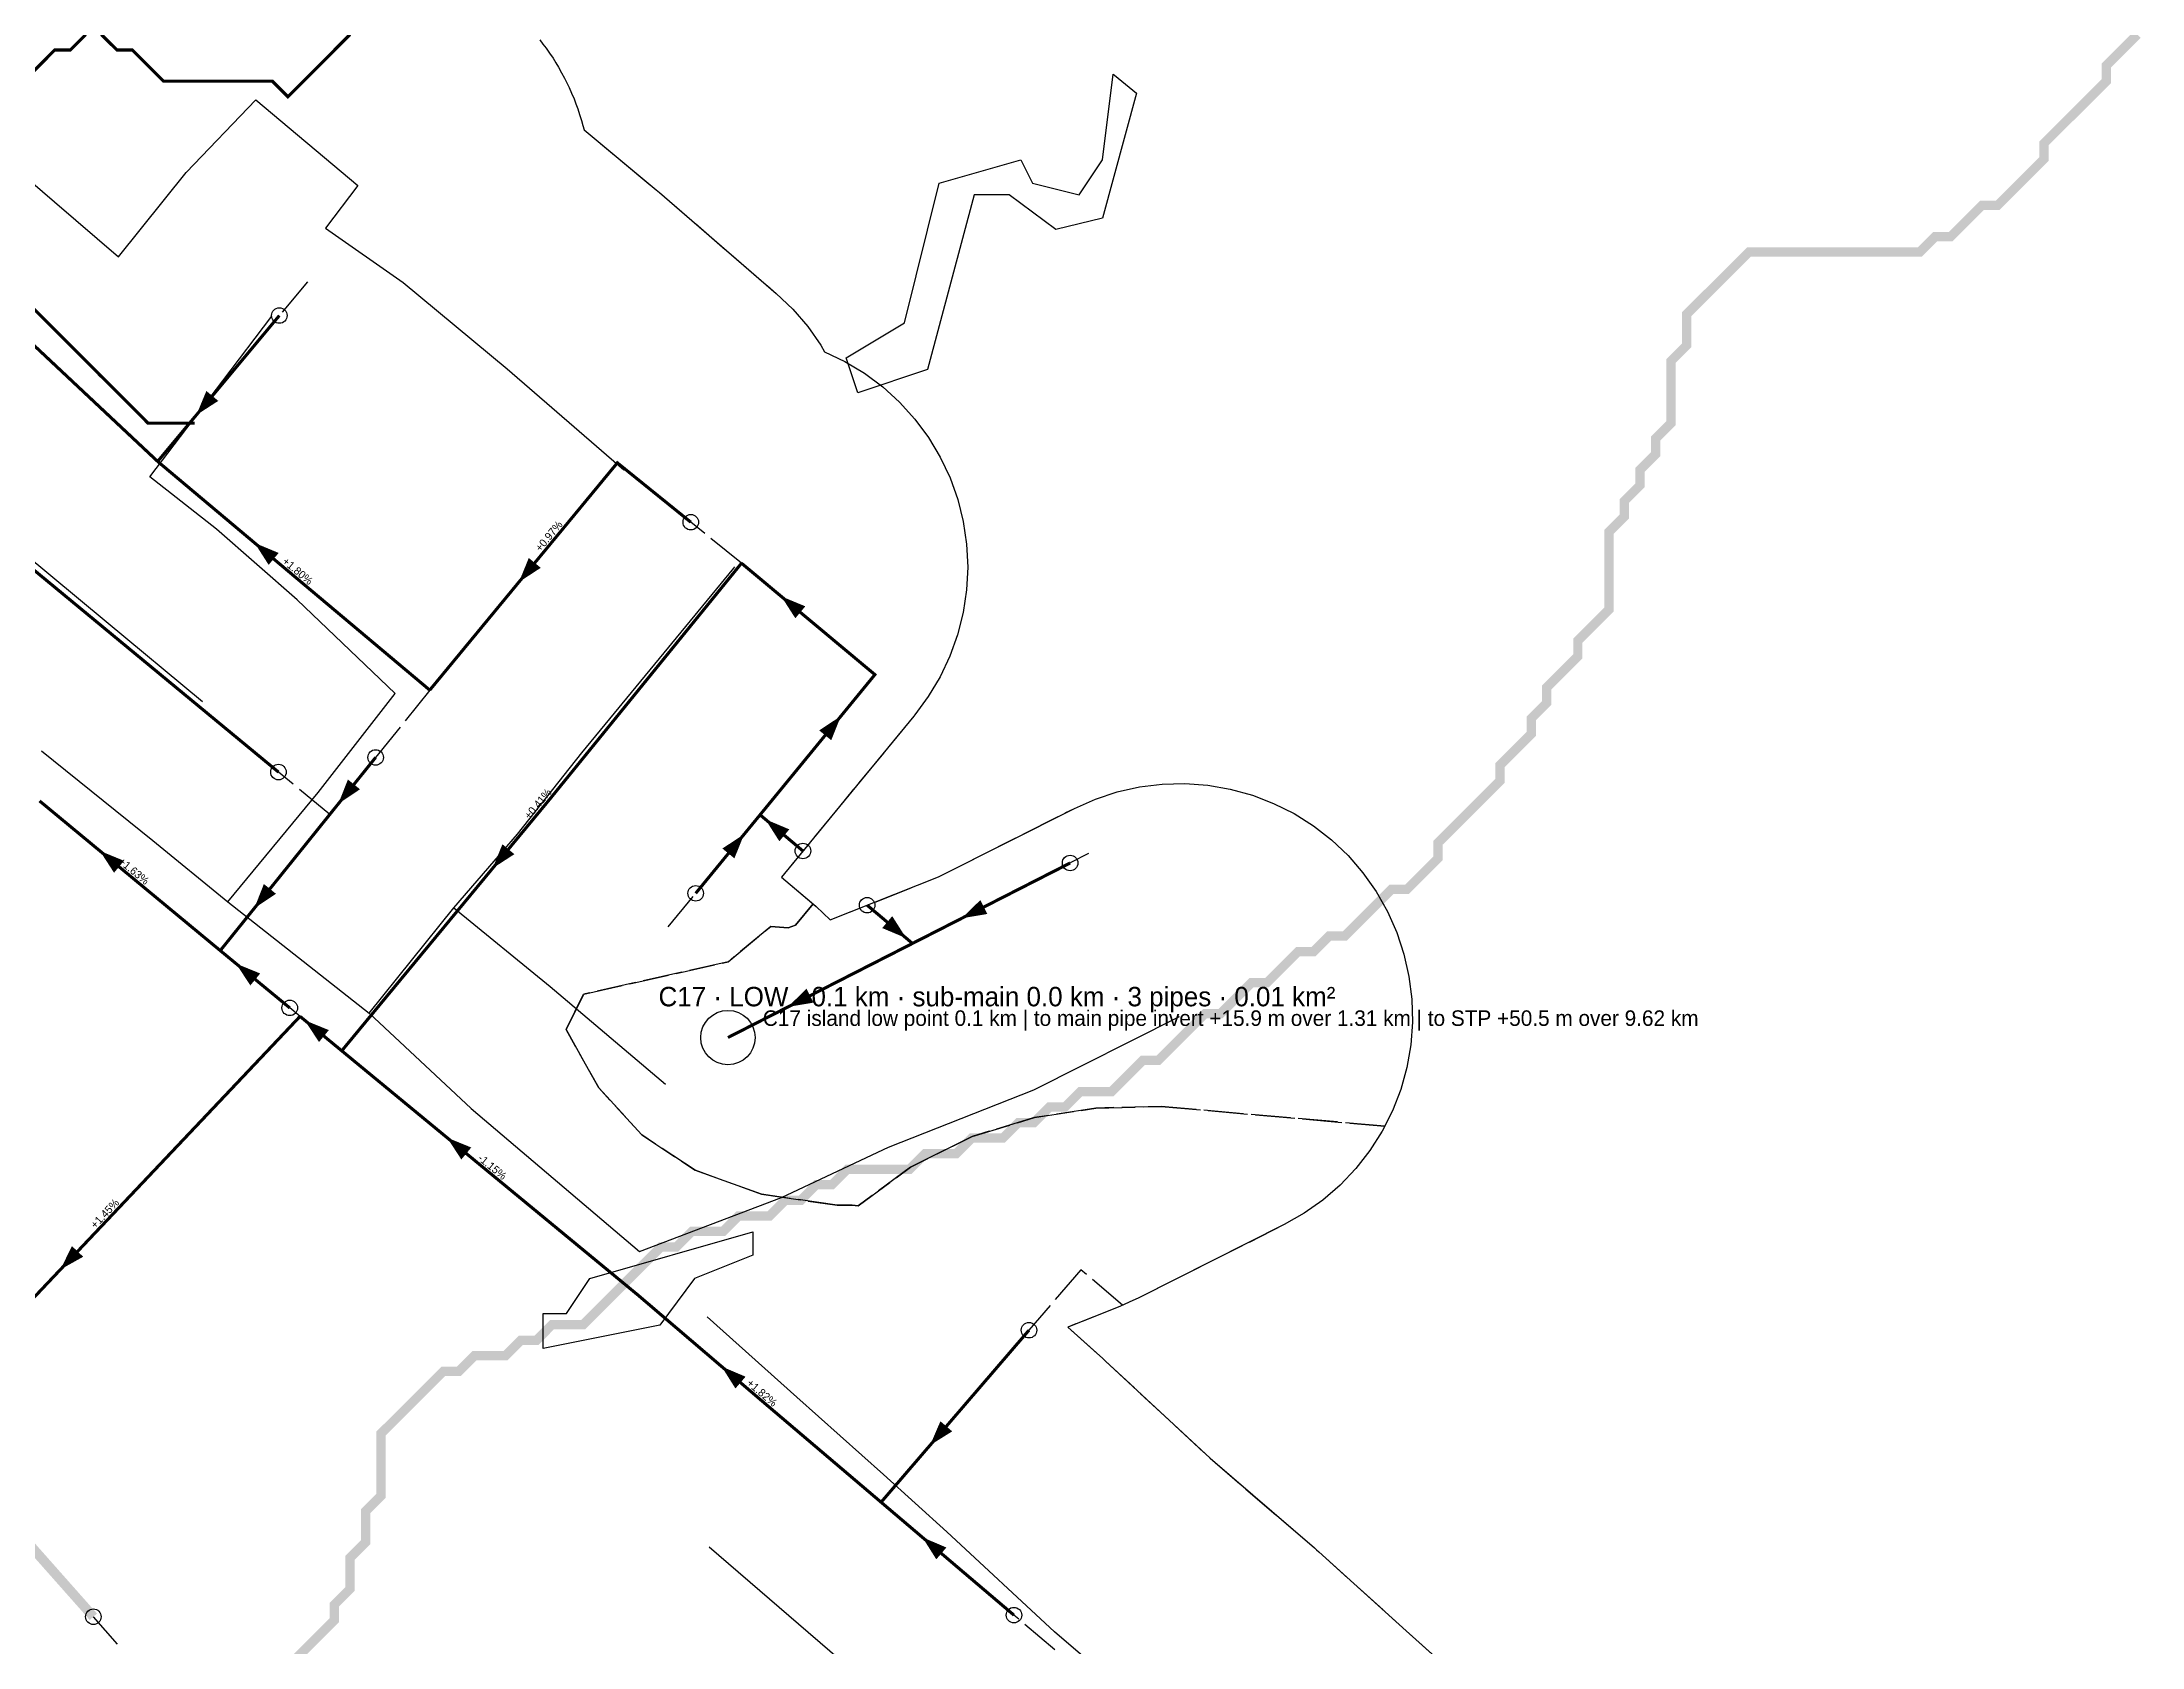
# Model space of a CAD drawing. Header units: metres. Extents: x 441395 to 476894, y 2561381 to 2578972.
# Drawn here: x 451241 to 451782, y 2569759 to 2570173 of the extents above; entities that cross this region are included whole.
import ezdxf
from ezdxf.enums import TextEntityAlignment as Align

# ---------------------------------------------------------------- set-up
doc = ezdxf.new("R2010")
doc.units = ezdxf.units.M
doc.header["$LTSCALE"] = 8
doc.linetypes.add('DASHDOT', pattern=[3.556, 2.54, -0.508, 0, -0.508])
doc.linetypes.add('DASHED', pattern=[1.524, 1.27, -0.254])
for name, color, linetype in [('A_ARROWS', 7, 'Continuous'), ('A_BRANCH', 7, 'Continuous'), ('A_BUILT_2006', 252, 'Continuous'), ('A_CATCH_LABEL', 7, 'Continuous'), ('A_CATCHMENTS', 7, 'Continuous'), ('A_ENVELOPE', 3, 'Continuous'), ('A_GRADIENT', 8, 'Continuous'), ('A_HEAD_GAP', 8, 'Continuous'), ('A_HEADS', 8, 'Continuous'), ('A_LATERAL', 7, 'Continuous'), ('A_OUTLET_LABEL', 7, 'Continuous'), ('A_OUTLETS', 7, 'Continuous'), ('A_STREAMS', 5, 'Continuous'), ('A_SUBMAIN', 7, 'Continuous'), ('A_WADI', 4, 'Continuous')]:
    doc.layers.add(name, color=color, linetype=linetype)

msp = doc.modelspace()

# ---------------------------------------------------------------- linework, layer by layer
at = {"layer": 'A_ARROWS', "color": 1}
for points in [[(451281.02, 2570076.52), (451283.59, 2570082.71), (451286.66, 2570080.15)], [(451296.01, 2570043.59), (451302.2, 2570041.01), (451299.63, 2570037.94)], [(451364.08, 2570033.52), (451366.61, 2570039.72), (451369.69, 2570037.18)], [(451431.61, 2570029.84), (451437.8, 2570027.27), (451435.24, 2570024.2)], [(451446.98, 2569999.02), (451444.48, 2569992.8), (451441.38, 2569995.33)], [(451317.58, 2569976.44), (451320.03, 2569982.68), (451323.15, 2569980.17)], [(451427.51, 2569972.45), (451433.69, 2569969.85), (451431.12, 2569966.79)], [(451357.28, 2569959.81), (451359.82, 2569966.01), (451362.9, 2569963.46)], [(451422.06, 2569968.6), (451419.55, 2569962.38), (451416.46, 2569964.92)], [(451256.17, 2569964.31), (451262.38, 2569961.76), (451259.82, 2569958.68)], [(451295.94, 2569949.54), (451298.4, 2569955.78), (451301.51, 2569953.27)], [(451291.24, 2569935.28), (451297.45, 2569932.75), (451294.91, 2569929.67)], [(451308.92, 2569920.7), (451315.13, 2569918.17), (451312.59, 2569915.09)], [(451345.58, 2569890.48), (451351.79, 2569887.95), (451349.24, 2569884.86)], [(451246.03, 2569856.55), (451248.97, 2569862.57), (451251.88, 2569859.82)], [(451416.25, 2569831.57), (451422.42, 2569828.94), (451419.82, 2569825.9)], [(451469.94, 2569811.31), (451472.6, 2569817.47), (451475.63, 2569814.86)], [(451467.96, 2569787.59), (451474.13, 2569784.97), (451471.54, 2569781.92)]]:
    msp.add_solid(points, dxfattribs=at)
at = {"layer": 'A_ARROWS', "color": 2}
for points in [[(451478.08, 2569946.95), (451482.87, 2569951.64), (451484.69, 2569948.07)], [(451463.79, 2569941.84), (451457.61, 2569944.44), (451460.19, 2569947.5)], [(451433.32, 2569924.13), (451438.12, 2569928.82), (451439.93, 2569925.25)]]:
    msp.add_solid(points, dxfattribs=at)
at = {"layer": 'A_BRANCH', "color": 1, "const_width": 0.8}
for points in [[(451302.16, 2569984.59), (451237.18, 2570038.28), (451158.17, 2570103.13)], [(451408.32, 2570048.93), (451389.41, 2570064.21), (451341.11, 2570005.7)], [(451305.06, 2569923.89), (451287.17, 2569938.64)]]:
    msp.add_lwpolyline(points, dxfattribs=at)
at = {"layer": 'A_BRANCH', "color": 1, "linetype": 'DASHED', "const_width": 0.8}
msp.add_lwpolyline([(451327.17, 2569988.36), (451315.36, 2569973.68)], dxfattribs=at)
at = {"layer": 'A_BUILT_2006', "color": 252}
for points in [[(451278.42, 2570138.96), (451296.34, 2570157.7)], [(451296.34, 2570157.7), (451322.58, 2570135.63)], [(451223.39, 2570149.49), (451244.52, 2570131.44)], [(451260.96, 2570117.25), (451278.42, 2570138.96)], [(451322.58, 2570135.63), (451314.25, 2570124.59)], [(451244.52, 2570131.44), (451260.96, 2570117.25)], [(451314.25, 2570124.59), (451334.26, 2570110.62)], [(451334.26, 2570110.62), (451361.05, 2570088.37)], [(451287.83, 2570085.35), (451300.42, 2570101.94)], [(451269.02, 2570060.57), (451287.83, 2570085.35)], [(451361.05, 2570088.37), (451391.1, 2570062.41)], [(451286.16, 2570047.11), (451269.02, 2570060.57)], [(451306.98, 2570028.98), (451286.16, 2570047.11)], [(451236.42, 2570041.16), (451257.77, 2570023.32)], [(451400.24, 2570013.83), (451419.37, 2570037.11), (451419.63, 2570037.42)], [(451332.2, 2570004.83), (451306.98, 2570028.98)], [(451257.77, 2570023.32), (451282.57, 2570002.75)], [(451380.3, 2569989.56), (451400.24, 2570013.83)], [(451312.38, 2569979.33), (451332.2, 2570004.83)], [(451241.17, 2569990.09), (451269.8, 2569967.02)], [(451363.72, 2569968.62), (451380.3, 2569989.56)], [(451289.12, 2569951.17), (451312.38, 2569979.33)], [(451269.8, 2569967.02), (451289.12, 2569951.17)], [(451347.28, 2569949.66), (451363.72, 2569968.62)], [(451289.12, 2569951.17), (451325.52, 2569922.52)], [(451325.52, 2569922.52), (451347.28, 2569949.66)], [(451347.28, 2569949.66), (451372.08, 2569929.43)], [(451372.08, 2569929.43), (451401.8, 2569904.22)], [(451325.52, 2569922.52), (451351.79, 2569898.02)], [(451496.69, 2569902.8), (451534.12, 2569921.68)], [(451459.25, 2569887.99), (451496.69, 2569902.8)], [(451351.79, 2569898.02), (451395.15, 2569861.16)], [(451431.65, 2569875.04), (451459.25, 2569887.99)], [(451395.15, 2569861.16), (451431.65, 2569875.04)], [(451435.64, 2569823.67), (451412.55, 2569844.38)], [(451457.91, 2569803.72), (451435.64, 2569823.67)], [(451474.29, 2569788.98), (451457.91, 2569803.72)], [(451502.01, 2569763.24), (451474.29, 2569788.98)], [(451449.14, 2569753.97), (451413.03, 2569785.07)], [(451529.76, 2569739.37), (451502.01, 2569763.24)]]:
    msp.add_lwpolyline(points, dxfattribs=at)
at = {"layer": 'A_CATCHMENTS', "color": 1, "linetype": 'DASHED'}
msp.add_lwpolyline([(451369.42, 2570173.12), (451370.21, 2570172.03), (451371.06, 2570170.98), (451371.94, 2570169.64), (451372.87, 2570168.35), (451373.55, 2570167.19), (451374.29, 2570166.06), (451375.03, 2570164.64), (451375.84, 2570163.27), (451376.4, 2570162.04), (451377.03, 2570160.84), (451377.62, 2570159.36), (451378.29, 2570157.91), (451378.73, 2570156.63), (451379.24, 2570155.38), (451379.69, 2570153.85), (451380.2, 2570152.34), (451380.52, 2570151.03), (451380.84, 2570149.93), (451399.38, 2570134.53), (451399.81, 2570134.13), (451400.28, 2570133.77), (451430.32, 2570107.81), (451434.58, 2570103.75), (451438.43, 2570099.29), (451441.81, 2570094.47), (451442.78, 2570092.76), (451447.96, 2570090.31), (451453.01, 2570087.28), (451457.73, 2570083.76), (451462.09, 2570079.81), (451466.04, 2570075.44), (451469.54, 2570070.71), (451472.57, 2570065.65), (451475.08, 2570060.33), (451477.06, 2570054.78), (451478.48, 2570049.07), (451479.34, 2570043.25), (451479.63, 2570037.36), (451479.33, 2570031.48), (451478.46, 2570025.66), (451477.03, 2570019.95), (451475.04, 2570014.41), (451472.51, 2570009.09), (451469.48, 2570004.04), (451465.97, 2569999.31), (451465.73, 2569999.01), (451446.6, 2569975.74), (451446.6, 2569975.74), (451431.67, 2569957.57), (451439.83, 2569950.64), (451435.24, 2569945.19), (451433.42, 2569944.48), (451428.9, 2569944.88), (451417.91, 2569935.75), (451380.75, 2569927.45), (451376.2, 2569918.33), (451384.61, 2569903.32), (451395.73, 2569891.17), (451409.43, 2569882.13), (451426.5, 2569875.92), (451445.98, 2569873.06), (451449.85, 2569873.12), (451451.4, 2569872.89), (451464.86, 2569882.84), (451480.76, 2569890.8), (451496.8, 2569895.64), (451512.6, 2569898.08), (451529.43, 2569898.52), (451587.01, 2569893.44), (451586.35, 2569892.14), (451583.2, 2569887.16), (451579.58, 2569882.52), (451575.52, 2569878.25), (451571.07, 2569874.4), (451566.26, 2569871.01), (451561.14, 2569868.1), (451523.7, 2569849.23), (451521.23, 2569848.13), (451518.77, 2569847.01), (451505.39, 2569841.72), (451514.42, 2569833.59), (451514.76, 2569833.25), (451515.12, 2569832.95), (451542.01, 2569807.98), (451568.88, 2569784.86), (451569.42, 2569784.35), (451570, 2569783.87), (451592.5, 2569763.53), (451612.31, 2569745.75)], dxfattribs=at)
at = {"layer": 'A_CATCHMENTS', "color": 2, "linetype": 'DASHED'}
msp.add_lwpolyline([(451433.42, 2569944.48), (451435.24, 2569945.19), (451439.83, 2569950.64), (451440.61, 2569949.98), (451444.25, 2569946.57), (451472.09, 2569957.6), (451507.11, 2569975.25), (451512.49, 2569977.64), (451518.08, 2569979.49), (451523.83, 2569980.79), (451529.67, 2569981.51), (451535.56, 2569981.66), (451541.43, 2569981.23), (451547.23, 2569980.23), (451552.91, 2569978.66), (451558.4, 2569976.54), (451563.66, 2569973.9), (451568.64, 2569970.75), (451573.29, 2569967.13), (451577.55, 2569963.08), (451581.4, 2569958.62), (451584.8, 2569953.81), (451587.7, 2569948.69), (451590.09, 2569943.31), (451591.94, 2569937.72), (451593.23, 2569931.97), (451593.96, 2569926.13), (451594.11, 2569920.24), (451593.68, 2569914.37), (451592.68, 2569908.57), (451591.11, 2569902.89), (451588.99, 2569897.4), (451587.01, 2569893.44), (451529.43, 2569898.52), (451512.6, 2569898.08), (451496.8, 2569895.64), (451480.76, 2569890.8), (451464.86, 2569882.84), (451451.4, 2569872.89), (451449.85, 2569873.12), (451445.98, 2569873.06), (451426.5, 2569875.92), (451409.43, 2569882.13), (451395.73, 2569891.17), (451384.61, 2569903.32), (451376.2, 2569918.33), (451380.75, 2569927.45), (451417.91, 2569935.75), (451428.9, 2569944.88), (451433.42, 2569944.48)], close=True, dxfattribs=at)
at = {"layer": 'A_ENVELOPE', "color": 3}
msp.add_lwpolyline([(451369.42, 2570173.12), (451370.21, 2570172.03), (451371.06, 2570170.98), (451371.94, 2570169.64), (451372.87, 2570168.35), (451373.55, 2570167.19), (451374.29, 2570166.06), (451375.03, 2570164.64), (451375.84, 2570163.27), (451376.4, 2570162.04), (451377.03, 2570160.84), (451377.62, 2570159.36), (451378.29, 2570157.91), (451378.73, 2570156.63), (451379.24, 2570155.38), (451379.69, 2570153.85), (451380.2, 2570152.34), (451380.52, 2570151.03), (451380.84, 2570149.93), (451399.38, 2570134.53), (451399.81, 2570134.13), (451400.28, 2570133.77), (451430.32, 2570107.81), (451434.58, 2570103.75), (451438.43, 2570099.29), (451441.81, 2570094.47), (451442.78, 2570092.76), (451447.96, 2570090.31), (451453.01, 2570087.28), (451457.73, 2570083.76), (451462.09, 2570079.81), (451466.04, 2570075.44), (451469.54, 2570070.71), (451472.57, 2570065.65), (451475.08, 2570060.33), (451477.06, 2570054.78), (451478.48, 2570049.07), (451479.34, 2570043.25), (451479.63, 2570037.36), (451479.33, 2570031.48), (451478.46, 2570025.66), (451477.03, 2570019.95), (451475.04, 2570014.41), (451472.51, 2570009.09), (451469.48, 2570004.04), (451465.97, 2569999.31), (451465.73, 2569999.01), (451446.6, 2569975.74), (451446.6, 2569975.74), (451431.67, 2569957.57), (451440.61, 2569949.98), (451444.25, 2569946.57), (451472.09, 2569957.6), (451507.11, 2569975.25), (451512.49, 2569977.64), (451518.08, 2569979.49), (451523.83, 2569980.79), (451529.67, 2569981.51), (451535.56, 2569981.66), (451541.43, 2569981.23), (451547.23, 2569980.23), (451552.91, 2569978.66), (451558.4, 2569976.54), (451563.66, 2569973.9), (451568.64, 2569970.75), (451573.29, 2569967.13), (451577.55, 2569963.08), (451581.4, 2569958.62), (451584.8, 2569953.81), (451587.7, 2569948.69), (451590.09, 2569943.31), (451591.94, 2569937.72), (451593.23, 2569931.97), (451593.96, 2569926.13), (451594.11, 2569920.24), (451593.68, 2569914.37), (451592.68, 2569908.57), (451591.11, 2569902.89), (451588.99, 2569897.4), (451586.35, 2569892.14), (451583.2, 2569887.16), (451579.58, 2569882.52), (451575.52, 2569878.25), (451571.07, 2569874.4), (451566.26, 2569871.01), (451561.14, 2569868.1), (451523.7, 2569849.23), (451521.23, 2569848.13), (451518.77, 2569847.01), (451505.39, 2569841.72), (451514.42, 2569833.59), (451514.76, 2569833.25), (451515.12, 2569832.95), (451542.01, 2569807.98), (451568.88, 2569784.86), (451569.42, 2569784.35), (451570, 2569783.87), (451592.5, 2569763.53), (451612.31, 2569745.75)], dxfattribs=at)
at = {"layer": 'A_HEAD_GAP', "color": 8, "linetype": 'DASHED'}
for points in [[(451309.64, 2570110.83), (451302.38, 2570102.13)], [(451421.38, 2570038.37), (451408.32, 2570048.93)], [(451341.11, 2570005.7), (451327.17, 2569988.36)], [(451315.36, 2569973.68), (451302.16, 2569984.59)], [(451510.75, 2569963.61), (451506, 2569961.19)], [(451402.49, 2569944.74), (451409.58, 2569953.38)], [(451307.71, 2569921.7), (451305.06, 2569923.89)], [(451519.44, 2569847.32), (451508.79, 2569856.48), (451495.4, 2569840.91)], [(451260.72, 2569760.12), (451254.5, 2569767.14)], [(451502.07, 2569758.59), (451491.53, 2569767.55)]]:
    msp.add_lwpolyline(points, dxfattribs=at)
at = {"layer": 'A_HEADS', "color": 1}
for centre in [(451302.38, 2570102.13), (451408.32, 2570048.93), (451302.16, 2569984.59), (451327.17, 2569988.36), (451437.19, 2569964.29), (451409.58, 2569953.38), (451305.06, 2569923.89), (451495.4, 2569840.91), (451254.5, 2569767.14), (451491.53, 2569767.55)]:
    msp.add_circle(centre, 2, dxfattribs=at)
at = {"layer": 'A_HEADS', "color": 2}
for centre in [(451506, 2569961.19), (451453.73, 2569950.33)]:
    msp.add_circle(centre, 2, dxfattribs=at)
at = {"layer": 'A_LATERAL', "color": 1, "const_width": 0.8}
for points in [[(451271.05, 2570064.57), (451188.86, 2570141.7), (451158.17, 2570103.13)], [(451302.38, 2570102.13), (451271.05, 2570064.57)], [(451341.11, 2570005.7), (451271.05, 2570064.57)], [(451454.61, 2570010.62), (451421.38, 2570038.37)], [(451287.17, 2569938.64), (451240.64, 2569977.17)], [(451437.19, 2569964.29), (451426.16, 2569973.59)], [(451307.71, 2569921.7), (451209.49, 2569817.95)], [(451318.45, 2569912.84), (451307.71, 2569921.7)], [(451457.32, 2569796.63), (451425.88, 2569823.35), (451394.69, 2569849.98), (451393.97, 2569850.57)], [(451495.4, 2569840.91), (451457.32, 2569796.63)]]:
    msp.add_lwpolyline(points, dxfattribs=at)
at = {"layer": 'A_LATERAL', "color": 1, "linetype": 'DASHED', "const_width": 0.8}
for points in [[(451421.38, 2570038.37), (451371.75, 2569977.3), (451318.45, 2569912.84)], [(451315.36, 2569973.68), (451287.17, 2569938.64)]]:
    msp.add_lwpolyline(points, dxfattribs=at)
at = {"layer": 'A_LATERAL', "color": 1, "linetype": 'DASHDOT', "const_width": 0.8}
for points in [[(451426.16, 2569973.59), (451455.73, 2570009.69), (451454.61, 2570010.62)], [(451409.58, 2569953.38), (451426.16, 2569973.59)], [(451393.97, 2569850.57), (451318.45, 2569912.84)], [(451491.53, 2569767.55), (451457.32, 2569796.63)]]:
    msp.add_lwpolyline(points, dxfattribs=at)
at = {"layer": 'A_LATERAL', "color": 2, "const_width": 0.8}
for points in [[(451506, 2569961.19), (451465.4, 2569940.48)], [(451465.4, 2569940.48), (451417.88, 2569916.25)]]:
    msp.add_lwpolyline(points, dxfattribs=at)
at = {"layer": 'A_LATERAL', "color": 2, "linetype": 'DASHDOT', "const_width": 0.8}
msp.add_lwpolyline([(451453.73, 2569950.33), (451457.4, 2569947.24), (451465.4, 2569940.48)], dxfattribs=at)
at = {"layer": 'A_OUTLETS', "color": 30}
msp.add_circle((451417.88, 2569916.25), 7, dxfattribs=at)
at = {"layer": 'A_STREAMS', "color": 5}
for points, const_width in [([(451780.78, 2570174.48), (451776.78, 2570170.48), (451772.78, 2570166.47), (451772.78, 2570162.47), (451768.78, 2570158.47), (451764.78, 2570154.47), (451760.77, 2570150.47), (451756.77, 2570146.47), (451756.77, 2570142.46), (451752.77, 2570138.46), (451748.77, 2570134.46), (451744.77, 2570130.46), (451740.76, 2570130.46), (451736.76, 2570126.46), (451732.76, 2570122.46), (451728.76, 2570122.46), (451724.76, 2570118.45), (451720.76, 2570118.45), (451716.75, 2570118.45), (451712.75, 2570118.45), (451708.75, 2570118.45), (451704.75, 2570118.45), (451700.75, 2570118.45), (451696.75, 2570118.45), (451692.74, 2570118.45), (451688.74, 2570118.45), (451684.74, 2570118.45), (451680.74, 2570118.45), (451676.74, 2570114.45), (451672.74, 2570110.45), (451668.73, 2570106.45), (451664.73, 2570102.45), (451664.73, 2570098.44), (451664.73, 2570094.44), (451660.73, 2570090.44), (451660.73, 2570086.44), (451660.73, 2570082.44), (451660.73, 2570078.44), (451660.73, 2570074.43), (451656.73, 2570070.43), (451656.73, 2570066.43), (451652.73, 2570062.43), (451652.73, 2570058.43), (451648.72, 2570054.42), (451648.72, 2570050.42), (451644.72, 2570046.42), (451644.72, 2570042.42), (451644.72, 2570038.42), (451644.72, 2570034.42), (451644.72, 2570030.41), (451644.72, 2570026.41), (451640.72, 2570022.41), (451636.72, 2570018.41), (451636.72, 2570014.41), (451632.72, 2570010.41), (451628.72, 2570006.4), (451628.72, 2570002.4), (451624.71, 2569998.4), (451624.71, 2569994.4), (451620.71, 2569990.4), (451616.71, 2569986.39), (451616.71, 2569982.39), (451612.71, 2569978.39), (451608.71, 2569974.39), (451604.71, 2569970.39), (451600.7, 2569966.39), (451600.7, 2569962.38), (451596.7, 2569958.38), (451592.7, 2569954.38), (451588.7, 2569954.38), (451584.7, 2569950.38), (451580.7, 2569946.38), (451576.69, 2569942.37), (451572.69, 2569942.37), (451568.69, 2569938.37), (451564.69, 2569938.37), (451560.69, 2569934.37), (451556.68, 2569930.37), (451552.68, 2569930.37), (451548.68, 2569926.37), (451544.68, 2569922.37), (451540.68, 2569922.37), (451536.68, 2569918.36), (451532.67, 2569914.36), (451528.67, 2569910.36), (451524.67, 2569910.36), (451520.67, 2569906.36), (451516.67, 2569902.36), (451512.67, 2569902.36), (451508.66, 2569902.36), (451504.66, 2569898.36), (451500.66, 2569898.36), (451496.66, 2569894.35), (451492.66, 2569894.35), (451488.65, 2569890.35), (451484.65, 2569890.35), (451480.65, 2569890.35), (451476.65, 2569886.35), (451472.65, 2569886.35), (451468.65, 2569886.35), (451464.64, 2569882.35), (451460.64, 2569882.35), (451456.64, 2569882.35), (451452.64, 2569882.35), (451448.64, 2569882.35), (451444.64, 2569878.35), (451440.63, 2569878.35), (451436.63, 2569874.34), (451432.63, 2569874.34), (451428.63, 2569870.34), (451424.63, 2569870.34), (451420.63, 2569870.34), (451416.62, 2569866.34), (451412.62, 2569866.34), (451408.62, 2569866.34), (451404.62, 2569862.34), (451400.62, 2569862.34), (451396.61, 2569858.34), (451392.61, 2569854.34), (451388.61, 2569850.33), (451384.61, 2569846.33), (451380.61, 2569842.33), (451376.61, 2569842.33), (451372.6, 2569842.33), (451368.6, 2569838.33), (451364.6, 2569838.33), (451360.6, 2569834.33), (451356.6, 2569834.33), (451352.6, 2569834.33), (451348.59, 2569830.32), (451344.59, 2569830.32), (451340.59, 2569826.32), (451336.59, 2569822.32), (451332.59, 2569818.32), (451328.58, 2569814.32), (451328.58, 2569810.32), (451328.58, 2569806.31), (451328.58, 2569802.31), (451328.58, 2569798.31), (451324.58, 2569794.31), (451324.58, 2569790.31), (451324.58, 2569786.31), (451320.58, 2569782.3), (451320.58, 2569778.3), (451320.58, 2569774.3), (451316.58, 2569770.3), (451316.58, 2569766.3), (451312.58, 2569762.29), (451308.58, 2569758.29), (451304.57, 2569754.29)], 2.4), ([(451252.55, 2570174.48), (451248.55, 2570170.48), (451244.55, 2570170.48), (451240.55, 2570166.47), (451236.54, 2570162.47), (451232.54, 2570158.47), (451228.54, 2570158.47), (451224.54, 2570158.47), (451220.54, 2570158.47), (451216.54, 2570158.47), (451212.53, 2570158.47), (451208.53, 2570154.47), (451204.53, 2570150.47), (451200.53, 2570146.47), (451196.53, 2570146.47), (451192.53, 2570142.46), (451188.52, 2570138.46), (451188.52, 2570134.46), (451188.52, 2570130.46)], 0.8), ([(451320.58, 2570174.48), (451316.58, 2570170.48), (451312.58, 2570166.47), (451308.58, 2570162.47), (451304.57, 2570158.47), (451300.57, 2570162.47), (451296.57, 2570162.47), (451292.57, 2570162.47), (451288.57, 2570162.47), (451284.57, 2570162.47), (451280.56, 2570162.47), (451276.56, 2570162.47), (451272.56, 2570162.47), (451268.56, 2570166.47), (451264.56, 2570170.48), (451260.56, 2570170.48), (451256.55, 2570174.48)], 0.8), ([(451280.56, 2570074.43), (451276.56, 2570074.43), (451272.56, 2570074.43), (451268.56, 2570074.43), (451264.56, 2570078.44), (451260.56, 2570082.44), (451256.55, 2570086.44), (451252.55, 2570090.44), (451248.55, 2570094.44), (451244.55, 2570098.44), (451240.55, 2570102.45), (451236.54, 2570106.45), (451232.54, 2570110.45), (451228.54, 2570114.45), (451224.54, 2570118.45), (451220.54, 2570122.46), (451216.54, 2570126.46), (451212.53, 2570130.46), (451208.53, 2570134.46), (451204.53, 2570134.46), (451200.53, 2570134.46), (451196.53, 2570134.46), (451192.53, 2570134.46), (451188.52, 2570130.46)], 0.8)]:
    msp.add_lwpolyline(points, dxfattribs=dict(at, const_width=const_width))
at = {"layer": 'A_SUBMAIN', "color": 1, "linetype": 'DASHDOT', "const_width": 2.5}
msp.add_lwpolyline([(451254.5, 2569767.14), (451209.49, 2569817.95)], dxfattribs=at)
at = {"layer": 'A_WADI', "color": 4}
for points in [[(451514.31, 2570127.24), (451502.31, 2570124.24), (451490.31, 2570133.24), (451481.31, 2570133.24), (451469.31, 2570088.24), (451451.31, 2570082.24), (451448.31, 2570091.24), (451463.31, 2570100.24), (451472.31, 2570136.24), (451493.31, 2570142.24), (451496.31, 2570136.24), (451508.31, 2570133.24), (451514.31, 2570142.24), (451517.07, 2570164.26), (451517.38, 2570164.03), (451523.07, 2570159.35), (451514.31, 2570127.24)], [(451424.31, 2569860.24), (451409.31, 2569854.24), (451400.31, 2569842.24), (451370.31, 2569836.24), (451370.31, 2569845.24), (451376.31, 2569845.24), (451382.31, 2569854.24), (451424.31, 2569866.24), (451424.31, 2569860.24)]]:
    msp.add_lwpolyline(points, close=True, dxfattribs=at)

# ---------------------------------------------------------------- texts
at = {"layer": 'A_CATCH_LABEL', "color": 2}
msp.add_text('C17 · LOW · 0.1 km · sub-main 0.0 km · 3 pipes · 0.01 km²', height=5, dxfattribs=at).set_placement((451487.15, 2569926.79), align=Align.MIDDLE_CENTER)
at = {"layer": 'A_GRADIENT', "color": 1}
for s, rotation, p in [('+0.97%', 50.4599, (451373, 2570044.33)), ('+1.80%', 319.961, (451306.08, 2570035.13)), ('+0.41%', 50.4182, (451370.17, 2569975.4)), ('+1.63%', 320.3786, (451263.91, 2569957.9)), ('-1.15%', 320.4907, (451356.21, 2569881.71)), ('+1.45%', 46.5673, (451258.6, 2569869.83)), ('+1.82%', 319.5143, (451425.62, 2569823.57))]:
    msp.add_text(s, height=2, rotation=rotation, dxfattribs=at).set_placement(p, align=Align.BOTTOM_CENTER)
at = {"layer": 'A_OUTLET_LABEL', "color": 30}
msp.add_text('C17 island low point 0.1 km | to main pipe invert +15.9 m over 1.31 km | to STP +50.5 m over 9.62 km', height=4, dxfattribs=at).set_placement((451426.88, 2569919.25))

doc.saveas('drawing.dxf')
